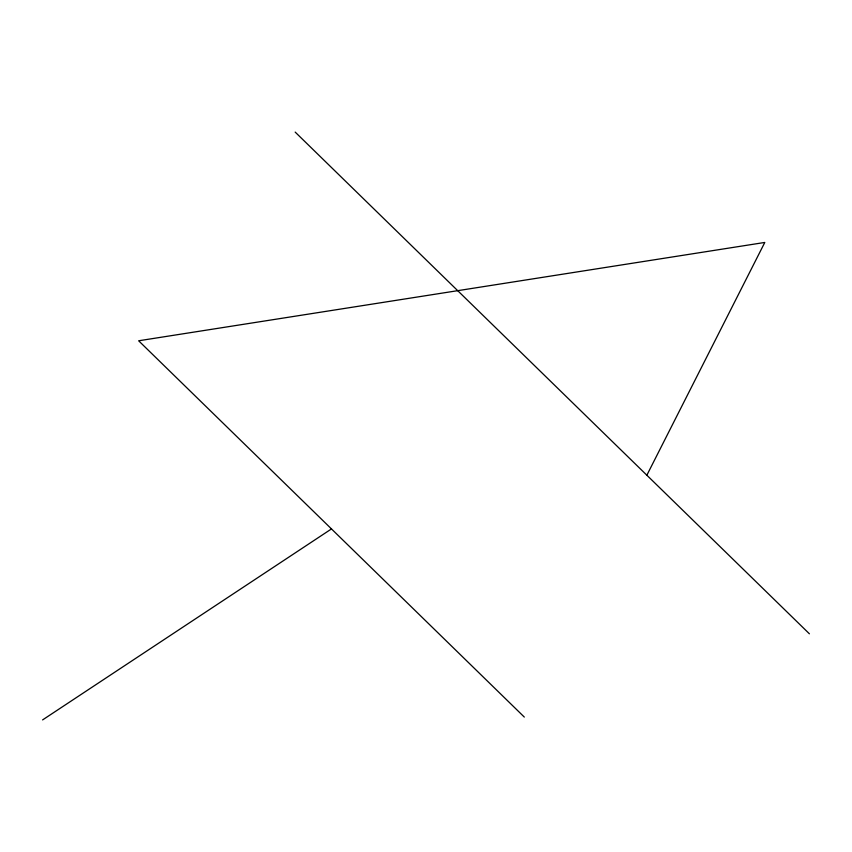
<?xml version="1.0" encoding="UTF-8"?>
<svg xmlns="http://www.w3.org/2000/svg" width="852" height="852" viewBox="0 0 852 852"><rect width="100%" height="100%" fill="white"/><g stroke="black" fill="none" stroke-linecap="round" stroke-linejoin="round"><path stroke-width="1.28" d="M646.86 475.214L764.798 242.447L138.642 340.779L524.31 717.064M42.6 719.908L331.481 528.922M295.175 132.092L809.4 633.803"/></g></svg>
